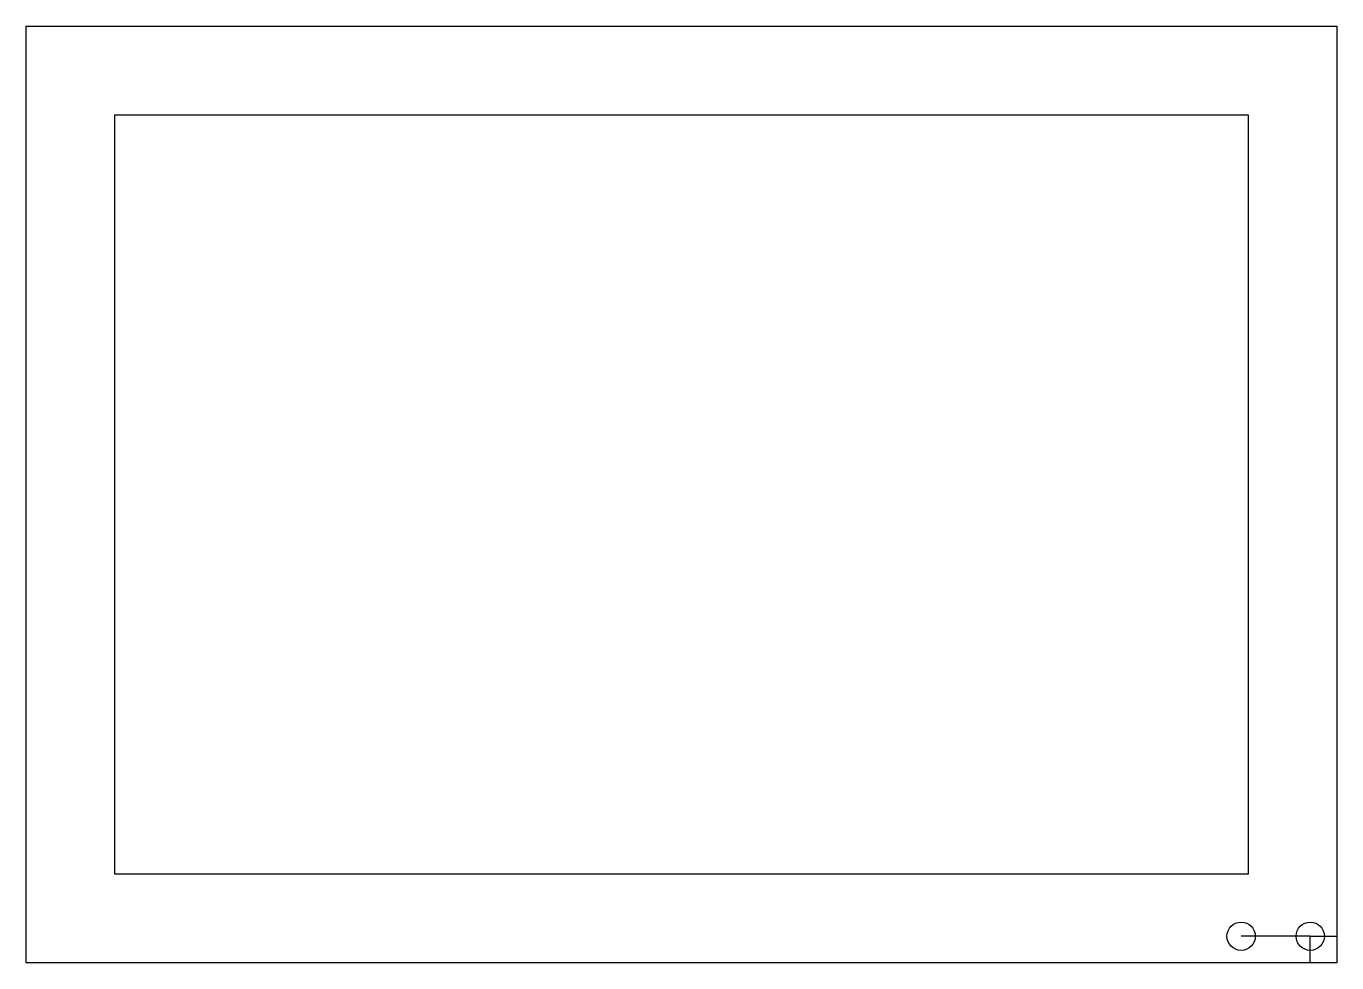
# Model space of a CAD drawing. Header units: millimetres. Extents: x -10 to 138, y -96 to 10.
import ezdxf

# ---------------------------------------------------------------- set-up
doc = ezdxf.new("R2010")
doc.units = ezdxf.units.MM
doc.layers.get('0').update_dxf_attribs({"linetype": 'CONTINUOUS'})

msp = doc.modelspace()

# ---------------------------------------------------------------- linework, layer by layer
msp.add_line((135, -92.8), (127.2, -92.8))
for points in [[(138, -95.8), (-10, -95.8), (-10, 10), (138, 10)], [(0, 0), (128, 0), (128, -85.8), (0, -85.8)], [(138, -95.8), (135, -95.8), (135, -92.8), (138, -92.8)]]:
    msp.add_lwpolyline(points, close=True)
for centre in [(127.2, -92.8), (135, -92.8)]:
    msp.add_circle(centre, 1.6)

doc.saveas('drawing.dxf')
